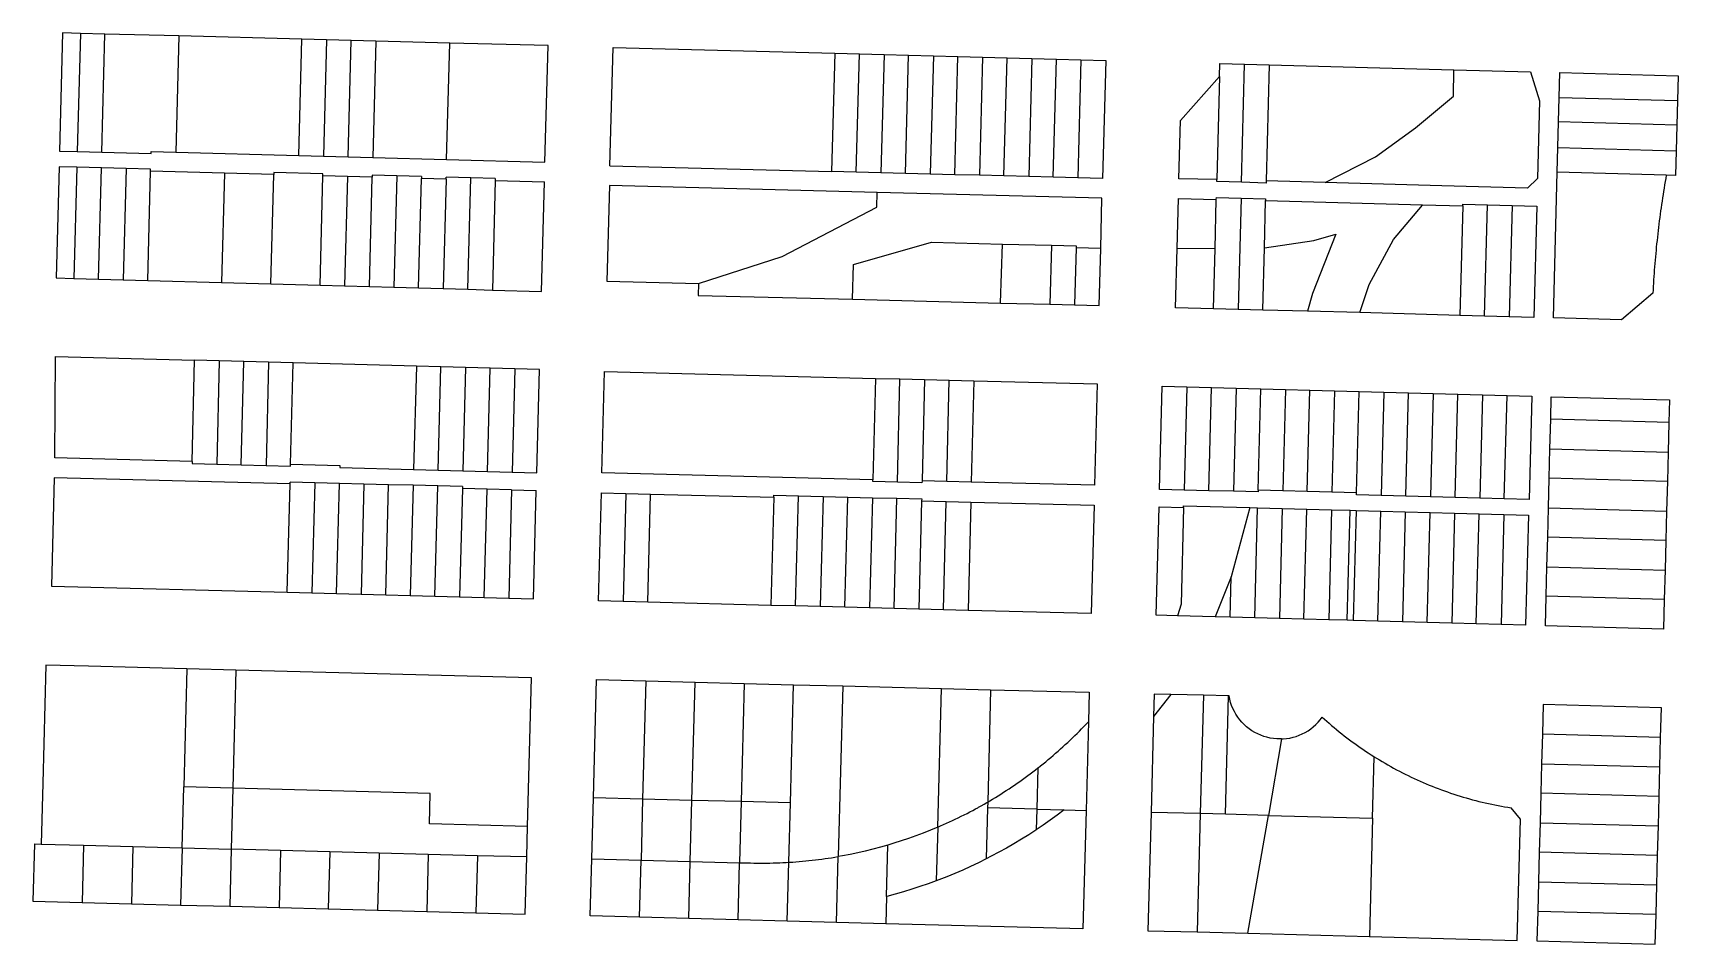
# Model space of a CAD drawing. Header units: inches. Extents: x 486468 to 494399, y 5455955 to 5460553.
# Drawn here: x 489413 to 489922, y 5457067 to 5457348 of the extents above; entities that cross this region are included whole.
import ezdxf

# ---------------------------------------------------------------- set-up
doc = ezdxf.new("R2010")
doc.units = ezdxf.units.IN
doc.header["$MEASUREMENT"] = 0
doc.layers.add('ParcelLines', color=10, linetype='Continuous')

msp = doc.modelspace()

# ---------------------------------------------------------------- linework, layer by layer
at = {"layer": 'ParcelLines', "color": 1}
for p, q in [((489422.368, 5457348.446), (489421.419, 5457311.896)), ((489427.868, 5457348.296), (489422.368, 5457348.446)), ((489427.868, 5457348.296), (489426.869, 5457311.756)), ((489435.468, 5457348.096), (489427.868, 5457348.296)), ((489434.519, 5457311.546), (489435.468, 5457348.096)), ((489458.318, 5457347.497), (489435.468, 5457348.096)), ((489458.318, 5457347.497), (489457.369, 5457311.555)), ((489496.368, 5457346.498), (489458.318, 5457347.497)), ((489495.418, 5457310.528), (489496.368, 5457346.498)), ((489503.968, 5457346.298), (489496.368, 5457346.498)), ((489511.618, 5457346.098), (489503.968, 5457346.298)), ((489519.218, 5457345.898), (489511.618, 5457346.098)), ((489519.218, 5457345.898), (489518.268, 5457309.928)), ((489542.068, 5457345.299), (489519.218, 5457345.898)), ((489541.068, 5457309.318), (489542.068, 5457345.299)), ((489572.518, 5457344.5), (489542.068, 5457345.299)), ((489571.518, 5457308.5), (489572.518, 5457344.5)), ((489591.618, 5457307.35), (489592.618, 5457343.95)), ((489592.618, 5457343.95), (489661.118, 5457342.152)), ((489661.118, 5457342.152), (489660.168, 5457305.571)), ((489661.118, 5457342.152), (489668.768, 5457341.953)), ((489667.768, 5457305.372), (489668.768, 5457341.953)), ((489668.768, 5457341.953), (489676.367, 5457341.753)), ((489676.367, 5457341.753), (489675.418, 5457305.183)), ((489676.367, 5457341.753), (489683.967, 5457341.553)), ((489683.018, 5457304.983), (489683.967, 5457341.553)), ((489683.967, 5457341.553), (489691.617, 5457341.353)), ((489691.617, 5457341.353), (489699.217, 5457341.153)), ((489699.217, 5457341.153), (489706.817, 5457340.954)), ((489706.817, 5457340.954), (489714.417, 5457340.754)), ((489713.467, 5457304.204), (489714.417, 5457340.754)), ((489714.417, 5457340.754), (489722.067, 5457340.554)), ((489722.067, 5457340.554), (489721.117, 5457304.004)), ((489722.067, 5457340.554), (489729.668, 5457340.354)), ((489728.717, 5457303.804), (489729.668, 5457340.354)), ((489729.668, 5457340.354), (489737.268, 5457340.154)), ((489737.268, 5457340.154), (489736.317, 5457303.604)), ((489737.268, 5457340.154), (489744.918, 5457339.954)), ((489744.918, 5457339.954), (489743.917, 5457303.404)), ((489768.017, 5457321.305), (489780.117, 5457335.005)), ((489780.117, 5457335.005), (489779.317, 5457303.055)), ((489787.867, 5457338.795), (489795.467, 5457338.586)), ((489795.467, 5457338.586), (489852.617, 5457337.007)), ((489852.417, 5457328.857), (489852.617, 5457337.007)), ((489852.617, 5457337.007), (489876.267, 5457336.357)), ((489876.267, 5457336.357), (489879.067, 5457327.457)), ((489885.167, 5457328.507), (489885.367, 5457336.158)), ((489885.367, 5457336.158), (489921.917, 5457335.158)), ((489921.917, 5457335.158), (489921.717, 5457327.508)), ((489840.667, 5457319.106), (489852.417, 5457328.857)), ((489879.067, 5457327.457), (489878.417, 5457303.407)), ((489884.967, 5457320.907), (489885.167, 5457328.507)), ((489885.167, 5457328.507), (489921.717, 5457327.508)), ((489921.717, 5457327.508), (489921.517, 5457319.908)), ((489767.567, 5457303.355), (489768.017, 5457321.305)), ((489828.367, 5457310.106), (489840.667, 5457319.106)), ((489884.757, 5457312.957), (489884.967, 5457320.907)), ((489921.517, 5457319.908), (489884.967, 5457320.907)), ((489921.517, 5457319.908), (489921.317, 5457312.008)), ((489421.419, 5457311.896), (489426.869, 5457311.756)), ((489426.869, 5457311.756), (489434.519, 5457311.546)), ((489434.519, 5457311.546), (489449.741, 5457311.146)), ((489449.741, 5457311.146), (489449.757, 5457311.755)), ((489449.757, 5457311.755), (489457.369, 5457311.555)), ((489457.369, 5457311.555), (489495.418, 5457310.528)), ((489495.418, 5457310.528), (489503.018, 5457310.328)), ((489503.018, 5457310.328), (489510.618, 5457310.128)), ((489510.618, 5457310.128), (489518.268, 5457309.928)), ((489518.268, 5457309.928), (489541.068, 5457309.318)), ((489541.068, 5457309.318), (489571.518, 5457308.5)), ((489812.817, 5457302.156), (489828.367, 5457310.106)), ((489884.557, 5457305.357), (489884.757, 5457312.957)), ((489921.317, 5457312.008), (489921.117, 5457304.358)), ((489421.269, 5457307.046), (489420.369, 5457272.646)), ((489426.769, 5457306.896), (489421.269, 5457307.046)), ((489426.769, 5457306.896), (489425.819, 5457272.496)), ((489434.369, 5457306.696), (489426.769, 5457306.896)), ((489441.969, 5457306.496), (489434.369, 5457306.696)), ((489441.969, 5457306.496), (489441.069, 5457272.076)), ((489448.669, 5457271.867), (489449.569, 5457305.668)), ((489472.419, 5457305.056), (489449.569, 5457305.668)), ((489487.668, 5457304.648), (489472.419, 5457305.056)), ((489486.769, 5457270.807), (489487.668, 5457304.648)), ((489487.685, 5457305.257), (489487.668, 5457304.648)), ((489502.884, 5457304.85), (489487.685, 5457305.257)), ((489501.969, 5457270.387), (489502.868, 5457304.241)), ((489502.868, 5457304.241), (489502.884, 5457304.85)), ((489510.468, 5457304.038), (489502.868, 5457304.241)), ((489518.118, 5457303.833), (489510.468, 5457304.038)), ((489518.134, 5457304.447), (489518.118, 5457303.833)), ((489525.718, 5457304.238), (489518.134, 5457304.447)), ((489533.318, 5457304.038), (489525.718, 5457304.238)), ((489533.318, 5457304.038), (489533.302, 5457303.42)), ((489540.952, 5457303.216), (489540.968, 5457303.828)), ((489548.568, 5457303.619), (489540.968, 5457303.828)), ((489591.618, 5457307.35), (489660.168, 5457305.571)), ((489667.768, 5457305.372), (489660.168, 5457305.571)), ((489675.418, 5457305.183), (489667.768, 5457305.372)), ((489683.018, 5457304.983), (489675.418, 5457305.183)), ((489690.618, 5457304.793), (489683.018, 5457304.983)), ((489698.268, 5457304.593), (489690.618, 5457304.793)), ((489705.868, 5457304.393), (489698.268, 5457304.593)), ((489713.467, 5457304.204), (489705.868, 5457304.393)), ((489721.117, 5457304.004), (489713.467, 5457304.204)), ((489728.717, 5457303.804), (489721.117, 5457304.004)), ((489736.317, 5457303.604), (489728.717, 5457303.804)), ((489883.366, 5457260.306), (489884.557, 5457305.357)), ((489921.117, 5457304.358), (489918.267, 5457304.458)), ((489532.419, 5457269.549), (489533.302, 5457303.42)), ((489540.952, 5457303.216), (489533.302, 5457303.42)), ((489556.164, 5457303.409), (489548.568, 5457303.619)), ((489556.149, 5457302.815), (489555.269, 5457268.919)), ((489556.164, 5457303.409), (489556.149, 5457302.815)), ((489556.149, 5457302.815), (489571.399, 5457302.407)), ((489570.469, 5457268.499), (489571.399, 5457302.407)), ((489591.468, 5457301.25), (489590.668, 5457271.649)), ((489674.218, 5457299.102), (489591.468, 5457301.25)), ((489674.118, 5457294.552), (489674.218, 5457299.102)), ((489743.767, 5457297.304), (489674.218, 5457299.102)), ((489743.917, 5457303.404), (489736.317, 5457303.604)), ((489779.317, 5457303.055), (489767.567, 5457303.355)), ((489794.517, 5457302.005), (489786.917, 5457302.225)), ((489794.517, 5457302.655), (489794.517, 5457302.005)), ((489812.817, 5457302.156), (489794.517, 5457302.655)), ((489848.834, 5457301.176), (489812.817, 5457302.156)), ((489875.317, 5457300.457), (489848.834, 5457301.176)), ((489878.417, 5457303.407), (489875.317, 5457300.457)), ((489644.868, 5457279.301), (489674.118, 5457294.552)), ((489743.367, 5457281.804), (489743.767, 5457297.304)), ((489767.007, 5457281.804), (489767.417, 5457297.255)), ((489767.417, 5457297.255), (489779.117, 5457296.955)), ((489778.727, 5457281.605), (489779.117, 5457296.955)), ((489786.767, 5457297.355), (489794.367, 5457297.155)), ((489793.977, 5457281.955), (489794.367, 5457296.555)), ((489794.367, 5457297.155), (489794.367, 5457296.555)), ((489794.367, 5457296.555), (489842.867, 5457295.246)), ((489842.867, 5457295.246), (489855.317, 5457294.906)), ((489855.317, 5457294.906), (489854.416, 5457261.076)), ((489862.066, 5457260.866), (489862.967, 5457295.286)), ((489862.967, 5457295.286), (489870.567, 5457295.077)), ((489666.968, 5457276.802), (489691.018, 5457283.703)), ((489691.018, 5457283.703), (489712.967, 5457283.143)), ((489816.067, 5457286.155), (489808.867, 5457267.855)), ((489809.267, 5457284.255), (489816.067, 5457286.155)), ((489826.367, 5457270.605), (489833.917, 5457284.506)), ((489619.018, 5457270.901), (489644.868, 5457279.301)), ((489712.967, 5457283.143), (489728.167, 5457282.754)), ((489728.167, 5457282.754), (489735.767, 5457282.554)), ((489735.767, 5457282.554), (489735.757, 5457281.954)), ((489420.369, 5457272.646), (489425.819, 5457272.496)), ((489425.819, 5457272.496), (489433.469, 5457272.286)), ((489433.469, 5457272.286), (489441.069, 5457272.076)), ((489441.069, 5457272.076), (489448.669, 5457271.867)), ((489448.669, 5457271.867), (489471.519, 5457271.227)), ((489471.519, 5457271.227), (489486.769, 5457270.807)), ((489486.769, 5457270.807), (489501.969, 5457270.387)), ((489501.969, 5457270.387), (489509.569, 5457270.178)), ((489509.569, 5457270.178), (489517.219, 5457269.968)), ((489517.219, 5457269.968), (489524.819, 5457269.758)), ((489524.819, 5457269.758), (489532.419, 5457269.549)), ((489532.419, 5457269.549), (489540.019, 5457269.339)), ((489540.019, 5457269.339), (489547.669, 5457269.129)), ((489547.669, 5457269.129), (489555.269, 5457268.919)), ((489555.269, 5457268.919), (489570.469, 5457268.499)), ((489590.668, 5457271.649), (489619.018, 5457270.901)), ((489619.018, 5457270.901), (489618.918, 5457267.251)), ((489823.467, 5457261.915), (489826.367, 5457270.605)), ((489618.918, 5457267.251), (489666.668, 5457266.042)), ((489666.668, 5457266.042), (489712.367, 5457264.883)), ((489712.367, 5457264.883), (489727.667, 5457264.494)), ((489727.667, 5457264.494), (489735.317, 5457264.294)), ((489785.867, 5457262.925), (489778.267, 5457263.135)), ((489914.116, 5457267.957), (489904.466, 5457259.707)), ((489793.467, 5457262.725), (489785.867, 5457262.925)), ((489807.367, 5457262.345), (489793.467, 5457262.725)), ((489823.467, 5457261.915), (489807.367, 5457262.345)), ((489854.416, 5457261.076), (489823.467, 5457261.915)), ((489862.066, 5457260.866), (489854.416, 5457261.076)), ((489869.666, 5457260.666), (489862.066, 5457260.866)), ((489904.466, 5457259.707), (489883.366, 5457260.306)), ((489419.934, 5457216.965), (489420.149, 5457248.372)), ((489420.149, 5457248.372), (489463.197, 5457247.204)), ((489462.442, 5457215.825), (489463.197, 5457247.204)), ((489470.816, 5457246.998), (489463.197, 5457247.204)), ((489470.816, 5457246.998), (489470.022, 5457215.012)), ((489478.434, 5457246.791), (489470.816, 5457246.998)), ((489477.622, 5457214.808), (489478.434, 5457246.791)), ((489486.052, 5457246.584), (489478.434, 5457246.791)), ((489486.052, 5457246.584), (489485.272, 5457214.603)), ((489493.67, 5457246.377), (489486.052, 5457246.584)), ((489492.85, 5457215.009), (489493.67, 5457246.377)), ((489531.746, 5457245.344), (489493.67, 5457246.377)), ((489531.746, 5457245.344), (489530.908, 5457213.379)), ((489539.361, 5457245.138), (489531.746, 5457245.344)), ((489538.523, 5457213.174), (489539.361, 5457245.138)), ((489546.976, 5457244.931), (489539.361, 5457245.138)), ((489546.976, 5457244.931), (489546.173, 5457212.969)), ((489554.591, 5457244.725), (489546.976, 5457244.931)), ((489553.752, 5457212.766), (489554.591, 5457244.725)), ((489562.206, 5457244.518), (489554.591, 5457244.725)), ((489562.206, 5457244.518), (489561.367, 5457212.562)), ((489569.821, 5457244.311), (489562.206, 5457244.518)), ((489568.981, 5457212.357), (489569.821, 5457244.311)), ((489589.097, 5457212.353), (489589.889, 5457243.707)), ((489589.889, 5457243.707), (489673.686, 5457241.594)), ((489673.686, 5457241.594), (489672.893, 5457210.255)), ((489673.686, 5457241.594), (489681.305, 5457241.401)), ((489680.493, 5457209.455), (489681.305, 5457241.401)), ((489681.305, 5457241.401), (489688.924, 5457241.209)), ((489688.924, 5457241.209), (489688.125, 5457209.874)), ((489688.924, 5457241.209), (489696.542, 5457241.017)), ((489695.741, 5457209.683), (489696.542, 5457241.017)), ((489696.542, 5457241.017), (489704.161, 5457240.825)), ((489704.161, 5457240.825), (489703.357, 5457209.492)), ((489704.161, 5457240.825), (489742.255, 5457239.864)), ((489742.255, 5457239.864), (489741.444, 5457208.539)), ((489770.017, 5457238.994), (489769.168, 5457207.053)), ((489770.017, 5457238.994), (489777.617, 5457238.794)), ((489776.768, 5457206.853), (489777.617, 5457238.794)), ((489777.617, 5457238.794), (489785.217, 5457238.584)), ((489785.217, 5457238.584), (489784.417, 5457206.653)), ((489785.217, 5457238.584), (489792.867, 5457238.375)), ((489792.867, 5457238.375), (489800.467, 5457238.165)), ((489800.467, 5457238.165), (489808.067, 5457237.965)), ((489808.067, 5457237.965), (489815.716, 5457237.755)), ((489815.716, 5457237.755), (489814.867, 5457206.414)), ((489815.716, 5457237.755), (489823.316, 5457237.555)), ((489822.517, 5457206.205), (489823.316, 5457237.555)), ((489823.316, 5457237.555), (489830.916, 5457237.345)), ((489830.916, 5457237.345), (489838.566, 5457237.135)), ((489838.566, 5457237.135), (489846.166, 5457236.925)), ((489846.166, 5457236.925), (489853.816, 5457236.716)), ((489853.816, 5457236.716), (489861.416, 5457236.516)), ((489861.416, 5457236.516), (489869.016, 5457236.316)), ((489882.536, 5457228.956), (489882.716, 5457235.906)), ((489882.716, 5457235.906), (489919.266, 5457234.907)), ((489919.266, 5457234.907), (489919.086, 5457227.956)), ((489882.296, 5457219.806), (489882.536, 5457228.956)), ((489919.086, 5457227.956), (489918.846, 5457218.806)), ((489882.057, 5457210.706), (489882.296, 5457219.806)), ((489918.846, 5457218.806), (489918.606, 5457209.706)), ((489462.442, 5457215.825), (489419.934, 5457216.965)), ((489462.442, 5457215.825), (489462.426, 5457215.216)), ((489462.426, 5457215.216), (489470.022, 5457215.012)), ((489470.022, 5457215.012), (489477.622, 5457214.808)), ((489477.622, 5457214.808), (489485.272, 5457214.603)), ((489485.272, 5457214.603), (489492.834, 5457214.4)), ((489492.834, 5457214.4), (489492.85, 5457215.009)), ((489492.85, 5457215.009), (489508.08, 5457214.601)), ((489508.08, 5457214.601), (489508.064, 5457213.991)), ((489508.064, 5457213.991), (489530.908, 5457213.379)), ((489530.908, 5457213.379), (489538.523, 5457213.174)), ((489538.523, 5457213.174), (489546.173, 5457212.969)), ((489546.173, 5457212.969), (489553.752, 5457212.766)), ((489553.752, 5457212.766), (489561.367, 5457212.562)), ((489561.367, 5457212.562), (489568.981, 5457212.357)), ((489672.893, 5457210.255), (489589.097, 5457212.353)), ((489419.776, 5457210.873), (489418.905, 5457177.351)), ((489492.691, 5457208.917), (489419.776, 5457210.873)), ((489491.816, 5457175.417), (489492.691, 5457208.917)), ((489492.691, 5457208.917), (489492.707, 5457209.526)), ((489500.322, 5457209.322), (489492.707, 5457209.526)), ((489500.322, 5457209.322), (489499.43, 5457175.216)), ((489507.936, 5457209.118), (489500.322, 5457209.322)), ((489507.044, 5457175.014), (489507.936, 5457209.118)), ((489515.551, 5457208.914), (489507.936, 5457209.118)), ((489515.551, 5457208.914), (489514.658, 5457174.812)), ((489523.166, 5457208.71), (489515.551, 5457208.914)), ((489522.272, 5457174.61), (489523.166, 5457208.71)), ((489530.78, 5457208.505), (489523.166, 5457208.71)), ((489530.78, 5457208.505), (489529.886, 5457174.408)), ((489538.395, 5457208.301), (489530.78, 5457208.505)), ((489537.501, 5457174.206), (489538.395, 5457208.301)), ((489546.009, 5457208.097), (489538.395, 5457208.301)), ((489545.993, 5457207.488), (489545.115, 5457174.004)), ((489546.009, 5457208.097), (489545.993, 5457207.488)), ((489553.608, 5457207.284), (489545.993, 5457207.488)), ((489552.729, 5457173.802), (489553.608, 5457207.284)), ((489561.223, 5457207.079), (489553.608, 5457207.284)), ((489672.877, 5457209.645), (489672.893, 5457210.255)), ((489680.493, 5457209.455), (489672.877, 5457209.645)), ((489688.109, 5457209.264), (489680.493, 5457209.455)), ((489688.125, 5457209.874), (489688.109, 5457209.264)), ((489695.741, 5457209.683), (489688.125, 5457209.874)), ((489703.357, 5457209.492), (489695.741, 5457209.683)), ((489741.444, 5457208.539), (489703.357, 5457209.492)), ((489881.817, 5457201.555), (489882.057, 5457210.706)), ((489918.606, 5457209.706), (489918.366, 5457200.556)), ((489561.223, 5457207.079), (489560.343, 5457173.6)), ((489561.223, 5457207.079), (489568.837, 5457206.875)), ((489567.957, 5457173.398), (489568.837, 5457206.875)), ((489588.07, 5457172.749), (489588.969, 5457206.199)), ((489588.969, 5457206.199), (489596.569, 5457206.009)), ((489596.569, 5457206.009), (489604.169, 5457205.82)), ((489604.169, 5457205.82), (489642.269, 5457204.85)), ((489649.918, 5457205.261), (489657.518, 5457205.071)), ((489657.518, 5457205.071), (489665.168, 5457204.881)), ((489664.268, 5457170.8), (489665.168, 5457204.881)), ((489665.168, 5457204.881), (489672.768, 5457204.682)), ((489672.768, 5457204.682), (489671.868, 5457170.601)), ((489672.768, 5457204.682), (489680.368, 5457204.492)), ((489680.368, 5457204.492), (489688.018, 5457204.302)), ((489688.018, 5457204.302), (489687.968, 5457203.702)), ((489687.968, 5457203.702), (489695.618, 5457203.502)), ((489695.618, 5457203.502), (489703.218, 5457203.312)), ((489703.218, 5457203.312), (489741.318, 5457202.352)), ((489741.318, 5457202.352), (489740.418, 5457168.852)), ((489776.768, 5457206.853), (489769.168, 5457207.053)), ((489784.417, 5457206.653), (489776.768, 5457206.853)), ((489799.667, 5457206.843), (489792.017, 5457207.053)), ((489807.267, 5457206.633), (489799.667, 5457206.843)), ((489814.867, 5457206.414), (489807.267, 5457206.633)), ((489822.517, 5457206.205), (489814.867, 5457206.414)), ((489837.717, 5457205.185), (489830.117, 5457205.395)), ((489845.317, 5457204.975), (489837.717, 5457205.185)), ((489852.967, 5457204.765), (489845.317, 5457204.975)), ((489860.567, 5457204.565), (489852.967, 5457204.765)), ((489868.167, 5457204.365), (489860.567, 5457204.565)), ((489760.567, 5457168.352), (489761.418, 5457201.803)), ((489761.418, 5457201.803), (489769.018, 5457201.603)), ((489789.467, 5457201.643), (489783.717, 5457180.153)), ((489789.467, 5457201.643), (489791.867, 5457201.583)), ((489791.867, 5457201.583), (489799.517, 5457201.373)), ((489799.517, 5457201.373), (489807.117, 5457201.163)), ((489807.117, 5457201.163), (489814.717, 5457200.963)), ((489814.717, 5457200.963), (489820.517, 5457200.804)), ((489819.617, 5457166.753), (489820.517, 5457200.804)), ((489820.517, 5457200.804), (489822.367, 5457200.754)), ((489822.367, 5457200.754), (489821.467, 5457166.703)), ((489822.367, 5457200.754), (489829.967, 5457200.545)), ((489829.067, 5457166.493), (489829.967, 5457200.545)), ((489829.967, 5457200.545), (489837.567, 5457200.335)), ((489837.567, 5457200.335), (489845.217, 5457200.125)), ((489845.217, 5457200.125), (489852.817, 5457199.925)), ((489852.817, 5457199.925), (489860.417, 5457199.725)), ((489860.417, 5457199.725), (489868.067, 5457199.515)), ((489881.587, 5457192.455), (489881.817, 5457201.555)), ((489881.817, 5457201.555), (489918.366, 5457200.556)), ((489918.366, 5457200.556), (489918.136, 5457191.456)), ((489881.346, 5457183.305), (489881.587, 5457192.455)), ((489918.136, 5457191.456), (489917.896, 5457182.306)), ((489881.106, 5457174.205), (489881.346, 5457183.305)), ((489917.896, 5457182.306), (489917.656, 5457173.205)), ((489418.905, 5457177.351), (489491.816, 5457175.417)), ((489783.717, 5457180.153), (489778.817, 5457167.853)), ((489783.367, 5457167.733), (489783.717, 5457180.153)), ((489491.816, 5457175.417), (489499.43, 5457175.216)), ((489499.43, 5457175.216), (489507.044, 5457175.014)), ((489507.044, 5457175.014), (489514.658, 5457174.812)), ((489514.658, 5457174.812), (489522.272, 5457174.61)), ((489522.272, 5457174.61), (489529.886, 5457174.408)), ((489529.886, 5457174.408), (489537.501, 5457174.206)), ((489537.501, 5457174.206), (489545.115, 5457174.004)), ((489545.115, 5457174.004), (489552.729, 5457173.802)), ((489552.729, 5457173.802), (489560.343, 5457173.6)), ((489560.343, 5457173.6), (489567.957, 5457173.398)), ((489595.67, 5457172.56), (489588.07, 5457172.749)), ((489603.32, 5457172.36), (489595.67, 5457172.56)), ((489641.418, 5457171.38), (489603.32, 5457172.36)), ((489880.866, 5457165.055), (489881.106, 5457174.205)), ((489917.656, 5457173.205), (489917.416, 5457164.055)), ((489649.018, 5457171.19), (489641.418, 5457171.38)), ((489656.618, 5457171), (489649.018, 5457171.19)), ((489664.268, 5457170.8), (489656.618, 5457171)), ((489671.868, 5457170.601), (489664.268, 5457170.8)), ((489679.518, 5457170.402), (489671.868, 5457170.601)), ((489687.118, 5457170.212), (489679.518, 5457170.402)), ((489694.718, 5457170.012), (489687.118, 5457170.212)), ((489702.368, 5457169.822), (489694.718, 5457170.012)), ((489740.418, 5457168.852), (489702.368, 5457169.822)), ((489767.127, 5457168.173), (489760.567, 5457168.352)), ((489778.817, 5457167.853), (489767.127, 5457168.173)), ((489783.367, 5457167.733), (489778.817, 5457167.853)), ((489791.017, 5457167.523), (489783.367, 5457167.733)), ((489798.617, 5457167.323), (489791.017, 5457167.523)), ((489806.217, 5457167.113), (489798.617, 5457167.323)), ((489813.867, 5457166.903), (489806.217, 5457167.113)), ((489819.617, 5457166.753), (489813.867, 5457166.903)), ((489821.467, 5457166.703), (489819.617, 5457166.753)), ((489829.067, 5457166.493), (489821.467, 5457166.703)), ((489836.717, 5457166.283), (489829.067, 5457166.493)), ((489844.317, 5457166.083), (489836.717, 5457166.283)), ((489851.917, 5457165.874), (489844.317, 5457166.083)), ((489859.516, 5457165.664), (489851.917, 5457165.874)), ((489867.166, 5457165.464), (489859.516, 5457165.664)), ((489917.416, 5457164.055), (489880.866, 5457165.055)), ((489460.77, 5457151.746), (489459.821, 5457115.236)), ((489475.97, 5457151.346), (489460.77, 5457151.746)), ((489567.37, 5457148.948), (489475.97, 5457151.346)), ((489566.14, 5457102.948), (489567.37, 5457148.948)), ((489586.49, 5457111.849), (489587.47, 5457148.399)), ((489587.47, 5457148.399), (489602.67, 5457148.01)), ((489602.67, 5457148.01), (489617.92, 5457147.62)), ((489617.92, 5457147.62), (489633.169, 5457147.23)), ((489633.169, 5457147.23), (489648.419, 5457146.84)), ((489647.419, 5457110.3), (489648.419, 5457146.84)), ((489648.419, 5457146.84), (489663.619, 5457146.45)), ((489663.619, 5457146.45), (489662.219, 5457093.68)), ((489663.619, 5457146.45), (489694.118, 5457145.672)), ((489694.118, 5457145.672), (489709.318, 5457145.282)), ((489709.318, 5457145.282), (489708.419, 5457110.551)), ((489709.318, 5457145.282), (489739.817, 5457144.502)), ((489739.817, 5457144.502), (489739.577, 5457135.402)), ((489775.117, 5457143.562), (489765.067, 5457143.822)), ((489782.917, 5457143.353), (489775.117, 5457143.562)), ((489781.917, 5457106.752), (489782.917, 5457143.353)), ((489759.727, 5457136.972), (489758.938, 5457107.352)), ((489811.867, 5457136.803), (489813.997, 5457134.913)), ((489880.216, 5457140.704), (489879.976, 5457131.553)), ((489916.766, 5457139.705), (489880.216, 5457140.704)), ((489916.526, 5457130.554), (489916.766, 5457139.705)), ((489739.577, 5457135.402), (489738.838, 5457107.902)), ((489879.976, 5457131.553), (489879.726, 5457122.403)), ((489916.295, 5457121.454), (489916.526, 5457130.554)), ((489723.93, 5457121.083), (489723.599, 5457108.322)), ((489827.466, 5457105.553), (489827.966, 5457124.543)), ((489879.726, 5457122.403), (489879.486, 5457113.303)), ((489879.726, 5457122.403), (489916.295, 5457121.454)), ((489916.055, 5457112.303), (489916.295, 5457121.454)), ((489459.321, 5457096.387), (489459.821, 5457115.236)), ((489475.021, 5457114.827), (489459.821, 5457115.236)), ((489475.021, 5457114.827), (489474.521, 5457095.977)), ((489536.02, 5457113.197), (489475.021, 5457114.847)), ((489535.771, 5457103.797), (489536.02, 5457113.197)), ((489585.99, 5457092.999), (489586.49, 5457111.849)), ((489601.72, 5457111.459), (489586.49, 5457111.849)), ((489601.72, 5457111.459), (489601.22, 5457092.599)), ((489616.97, 5457111.069), (489601.72, 5457111.459)), ((489632.169, 5457110.69), (489616.97, 5457111.069)), ((489647.419, 5457110.3), (489632.169, 5457110.69)), ((489708.419, 5457110.551), (489708.37, 5457108.717)), ((489879.486, 5457113.303), (489879.246, 5457104.153)), ((489916.055, 5457112.303), (489879.486, 5457113.303)), ((489915.815, 5457103.153), (489916.055, 5457112.303)), ((489646.919, 5457091.91), (489647.419, 5457110.3)), ((489708.37, 5457108.717), (489707.949, 5457092.961)), ((489723.599, 5457108.322), (489708.37, 5457108.717)), ((489723.599, 5457108.322), (489723.434, 5457101.952)), ((489723.599, 5457108.322), (489732.068, 5457108.102)), ((489732.068, 5457108.102), (489738.838, 5457107.902)), ((489738.838, 5457107.902), (489737.868, 5457071.301)), ((489774.167, 5457106.952), (489758.938, 5457107.352)), ((489774.167, 5457106.952), (489773.168, 5457070.352)), ((489781.917, 5457106.752), (489774.167, 5457106.952)), ((489795.217, 5457106.402), (489781.917, 5457106.752)), ((489795.217, 5457106.402), (489827.466, 5457105.553)), ((489827.466, 5457105.553), (489826.487, 5457068.952)), ((489873.166, 5457105.253), (489870.266, 5457108.753)), ((489565.89, 5457093.549), (489566.14, 5457102.948)), ((489692.969, 5457102.77), (489692.523, 5457086.179)), ((489872.166, 5457067.753), (489873.166, 5457105.253)), ((489879.246, 5457104.153), (489878.996, 5457095.003)), ((489915.575, 5457094.003), (489915.815, 5457103.153)), ((489413.639, 5457097.602), (489413.179, 5457079.895)), ((489413.639, 5457097.602), (489415.771, 5457097.545)), ((489415.771, 5457097.545), (489428.854, 5457097.196)), ((489428.854, 5457097.196), (489428.396, 5457079.495)), ((489444.089, 5457096.796), (489443.621, 5457079.096)), ((489444.089, 5457096.796), (489459.321, 5457096.387)), ((489459.321, 5457096.387), (489458.846, 5457078.697)), ((489459.321, 5457096.387), (489474.521, 5457095.977)), ((489474.521, 5457095.977), (489474.071, 5457078.297)), ((489489.749, 5457095.572), (489474.521, 5457095.977)), ((489489.749, 5457095.572), (489489.296, 5457077.897)), ((489504.978, 5457095.167), (489489.749, 5457095.572)), ((489504.978, 5457095.167), (489504.521, 5457077.497)), ((489520.206, 5457094.762), (489504.978, 5457095.167)), ((489677.119, 5457081.3), (489677.568, 5457097.246)), ((489520.206, 5457094.762), (489519.746, 5457077.097)), ((489535.434, 5457094.357), (489520.206, 5457094.762)), ((489535.434, 5457094.357), (489534.971, 5457076.697)), ((489550.663, 5457093.953), (489535.434, 5457094.357)), ((489550.663, 5457093.953), (489550.196, 5457076.298)), ((489565.89, 5457093.549), (489550.663, 5457093.953)), ((489565.421, 5457075.899), (489565.89, 5457093.549)), ((489585.52, 5457075.349), (489585.99, 5457092.999)), ((489585.99, 5457092.999), (489601.22, 5457092.599)), ((489600.753, 5457074.944), (489601.22, 5457092.599)), ((489601.22, 5457092.599), (489616.47, 5457092.189)), ((489615.987, 5457074.539), (489616.47, 5457092.189)), ((489616.47, 5457092.189), (489631.669, 5457091.79)), ((489631.219, 5457074.135), (489631.669, 5457091.79)), ((489646.452, 5457073.73), (489646.919, 5457091.91)), ((489661.686, 5457073.325), (489662.219, 5457093.68)), ((489878.996, 5457095.003), (489878.756, 5457085.853)), ((489915.345, 5457084.903), (489915.575, 5457094.003)), ((489878.756, 5457085.853), (489878.506, 5457076.703)), ((489677.119, 5457081.3), (489676.919, 5457072.92)), ((489915.105, 5457075.753), (489915.345, 5457084.903)), ((489413.179, 5457079.895), (489428.396, 5457079.495)), ((489428.396, 5457079.495), (489443.621, 5457079.096)), ((489443.621, 5457079.096), (489458.846, 5457078.697)), ((489458.846, 5457078.697), (489474.071, 5457078.297)), ((489474.071, 5457078.297), (489489.296, 5457077.897)), ((489489.296, 5457077.897), (489504.521, 5457077.497)), ((489504.521, 5457077.497), (489519.746, 5457077.097)), ((489519.746, 5457077.097), (489534.971, 5457076.697)), ((489534.971, 5457076.697), (489550.196, 5457076.298)), ((489550.196, 5457076.298), (489565.421, 5457075.899)), ((489600.753, 5457074.944), (489585.52, 5457075.349)), ((489615.987, 5457074.539), (489600.753, 5457074.944)), ((489878.506, 5457076.703), (489878.266, 5457067.603)), ((489914.865, 5457066.603), (489915.105, 5457075.753)), ((489631.219, 5457074.135), (489615.987, 5457074.539)), ((489646.452, 5457073.73), (489631.219, 5457074.135)), ((489661.686, 5457073.325), (489646.452, 5457073.73)), ((489676.919, 5457072.92), (489661.686, 5457073.325)), ((489737.868, 5457071.301), (489676.919, 5457072.92)), ((489773.168, 5457070.352), (489788.918, 5457069.942)), ((489788.918, 5457069.942), (489826.487, 5457068.952)), ((489878.266, 5457067.603), (489914.865, 5457066.603))]:
    msp.add_line(p, q, dxfattribs=at)
for points in [[(489503.968, 5457346.298), (489503.018, 5457310.348), (489503.018, 5457310.328)], [(489510.618, 5457310.128), (489510.618, 5457310.148), (489511.618, 5457346.098)], [(489691.617, 5457341.353), (489690.618, 5457304.803), (489690.618, 5457304.793)], [(489698.268, 5457304.593), (489698.268, 5457304.603), (489699.217, 5457341.153)], [(489706.817, 5457340.954), (489705.868, 5457304.403), (489705.868, 5457304.393)], [(489780.117, 5457335.005), (489780.217, 5457339.005), (489787.867, 5457338.795)], [(489786.917, 5457302.225), (489786.917, 5457302.255), (489787.867, 5457338.755), (489787.867, 5457338.795)], [(489795.467, 5457338.586), (489795.467, 5457338.556), (489794.517, 5457302.655)], [(489884.757, 5457312.957), (489884.767, 5457312.957), (489921.317, 5457312.008)], [(489433.469, 5457272.286), (489433.469, 5457272.296), (489434.369, 5457306.696)], [(489449.569, 5457305.646), (489449.586, 5457306.297), (489441.969, 5457306.496)], [(489472.419, 5457305.056), (489471.519, 5457271.247), (489471.519, 5457271.227)], [(489510.468, 5457304.038), (489509.569, 5457270.198), (489509.569, 5457270.178)], [(489517.219, 5457269.968), (489517.219, 5457269.998), (489518.118, 5457303.833)], [(489525.718, 5457304.238), (489524.819, 5457269.798), (489524.819, 5457269.758)], [(489918.267, 5457304.458), (489884.567, 5457305.357), (489884.557, 5457305.357)], [(489918.267, 5457304.458), (489918.087, 5457303.448), (489917.917, 5457302.448), (489917.747, 5457301.438), (489917.577, 5457300.428), (489917.417, 5457299.428), (489917.257, 5457298.418), (489917.097, 5457297.408), (489916.946, 5457296.398), (489916.796, 5457295.388), (489916.656, 5457294.378), (489916.516, 5457293.367), (489916.376, 5457292.347), (489916.236, 5457291.337), (489916.106, 5457290.327), (489915.976, 5457289.317), (489915.856, 5457288.297), (489915.736, 5457287.287), (489915.616, 5457286.277), (489915.506, 5457285.257), (489915.396, 5457284.247), (489915.286, 5457283.227), (489915.186, 5457282.207), (489915.086, 5457281.197), (489914.986, 5457280.177), (489914.896, 5457279.157), (489914.806, 5457278.147), (489914.726, 5457277.127), (489914.646, 5457276.107), (489914.566, 5457275.087), (489914.486, 5457274.077), (489914.416, 5457273.057), (489914.346, 5457272.037), (489914.286, 5457271.017), (489914.226, 5457269.997), (489914.166, 5457268.977), (489914.116, 5457267.957)], [(489540.952, 5457303.216), (489540.019, 5457269.349), (489540.019, 5457269.339)], [(489547.669, 5457269.129), (489547.669, 5457269.149), (489548.568, 5457303.599), (489548.568, 5457303.619)], [(489786.917, 5457302.225), (489779.267, 5457302.455), (489779.317, 5457303.055)], [(489779.117, 5457296.955), (489779.167, 5457297.555), (489786.767, 5457297.355)], [(489786.767, 5457297.355), (489785.867, 5457262.955), (489785.867, 5457262.925)], [(489833.917, 5457284.506), (489842.867, 5457295.206), (489842.867, 5457295.246)], [(489855.317, 5457294.906), (489855.367, 5457295.506), (489862.967, 5457295.286)], [(489870.567, 5457295.077), (489870.567, 5457295.057), (489869.666, 5457260.666)], [(489870.567, 5457295.077), (489878.217, 5457294.857), (489877.316, 5457260.456), (489869.666, 5457260.666)], [(489793.977, 5457281.955), (489794.017, 5457281.955), (489809.267, 5457284.255)], [(489712.367, 5457264.883), (489712.367, 5457264.903), (489712.967, 5457283.103), (489712.967, 5457283.143)], [(489728.167, 5457282.754), (489728.167, 5457282.704), (489727.667, 5457264.504), (489727.667, 5457264.494)], [(489735.757, 5457281.954), (489735.317, 5457264.304), (489735.317, 5457264.294)], [(489735.317, 5457264.294), (489742.917, 5457264.104), (489743.367, 5457281.804)], [(489743.367, 5457281.804), (489735.767, 5457281.954), (489735.757, 5457281.954)], [(489778.267, 5457263.135), (489766.517, 5457263.454), (489767.007, 5457281.804)], [(489778.727, 5457281.605), (489778.717, 5457281.605), (489767.007, 5457281.804)], [(489778.267, 5457263.135), (489778.267, 5457263.155), (489778.727, 5457281.605)], [(489793.467, 5457262.725), (489793.467, 5457262.755), (489793.977, 5457281.955)], [(489666.668, 5457266.042), (489666.668, 5457266.052), (489666.968, 5457276.802)], [(489808.867, 5457267.855), (489807.367, 5457262.355), (489807.367, 5457262.345)], [(489769.168, 5457207.053), (489761.568, 5457207.253), (489762.367, 5457239.204), (489770.017, 5457238.994)], [(489792.017, 5457207.053), (489792.867, 5457238.355), (489792.867, 5457238.375)], [(489800.467, 5457238.165), (489800.467, 5457238.155), (489799.667, 5457206.853), (489799.667, 5457206.843)], [(489807.267, 5457206.633), (489807.267, 5457206.653), (489808.067, 5457237.955), (489808.067, 5457237.965)], [(489830.916, 5457237.345), (489830.117, 5457205.405), (489830.117, 5457205.395)], [(489837.717, 5457205.185), (489837.717, 5457205.205), (489838.566, 5457237.105), (489838.566, 5457237.135)], [(489846.166, 5457236.925), (489846.166, 5457236.905), (489845.317, 5457205.005), (489845.317, 5457204.975)], [(489852.967, 5457204.765), (489852.967, 5457204.805), (489853.816, 5457236.706), (489853.816, 5457236.716)], [(489861.416, 5457236.516), (489861.416, 5457236.506), (489860.567, 5457204.565)], [(489868.167, 5457204.365), (489869.016, 5457236.306), (489869.016, 5457236.316)], [(489869.016, 5457236.316), (489876.666, 5457236.106), (489875.817, 5457204.155), (489868.167, 5457204.365)], [(489919.086, 5457227.956), (489882.566, 5457228.956), (489882.536, 5457228.956)], [(489882.296, 5457219.806), (489882.316, 5457219.806), (489918.846, 5457218.806)], [(489918.606, 5457209.706), (489882.067, 5457210.706), (489882.057, 5457210.706)], [(489596.569, 5457206.009), (489596.569, 5457205.999), (489595.67, 5457172.56)], [(489603.32, 5457172.36), (489604.169, 5457205.8), (489604.169, 5457205.82)], [(489642.269, 5457204.85), (489641.418, 5457171.4), (489641.418, 5457171.38)], [(489642.269, 5457204.85), (489642.319, 5457205.45), (489649.918, 5457205.261)], [(489649.018, 5457171.19), (489649.018, 5457171.2), (489649.918, 5457205.251), (489649.918, 5457205.261)], [(489657.518, 5457205.071), (489657.518, 5457205.051), (489656.618, 5457171)], [(489679.518, 5457170.402), (489679.518, 5457170.452), (489680.368, 5457204.492)], [(489687.968, 5457203.702), (489687.118, 5457170.252), (489687.118, 5457170.212)], [(489694.718, 5457170.012), (489694.718, 5457170.052), (489695.618, 5457203.502)], [(489703.218, 5457203.312), (489703.218, 5457203.302), (489702.368, 5457169.852), (489702.368, 5457169.822)], [(489769.018, 5457201.603), (489769.018, 5457202.203), (489789.467, 5457201.643)], [(489792.017, 5457207.053), (489792.017, 5457206.453), (489784.417, 5457206.653)], [(489830.117, 5457205.395), (489822.467, 5457205.605), (489822.517, 5457206.205)], [(489769.018, 5457201.603), (489768.267, 5457171.753), (489767.127, 5457168.173)], [(489791.017, 5457167.523), (489791.867, 5457201.553), (489791.867, 5457201.583)], [(489799.517, 5457201.373), (489799.517, 5457201.353), (489798.617, 5457167.323)], [(489806.217, 5457167.113), (489807.117, 5457201.153), (489807.117, 5457201.163)], [(489814.717, 5457200.963), (489814.717, 5457200.953), (489813.867, 5457166.903)], [(489837.567, 5457200.335), (489837.567, 5457200.305), (489836.717, 5457166.283)], [(489844.317, 5457166.083), (489845.217, 5457200.105), (489845.217, 5457200.125)], [(489852.817, 5457199.925), (489852.817, 5457199.905), (489851.917, 5457165.874)], [(489859.516, 5457165.664), (489860.417, 5457199.705), (489860.417, 5457199.725)], [(489868.067, 5457199.515), (489868.067, 5457199.505), (489867.166, 5457165.464)], [(489868.067, 5457199.515), (489875.667, 5457199.305), (489874.766, 5457165.254), (489867.166, 5457165.464)], [(489918.136, 5457191.456), (489918.116, 5457191.456), (489881.587, 5457192.455)], [(489881.346, 5457183.305), (489881.366, 5457183.305), (489917.896, 5457182.306)], [(489917.656, 5457173.205), (489881.116, 5457174.205), (489881.106, 5457174.205)], [(489417.22, 5457152.896), (489416.261, 5457116.395), (489415.771, 5457097.545)], [(489460.77, 5457151.746), (489445.52, 5457152.146), (489430.32, 5457152.546), (489417.22, 5457152.896)], [(489475.97, 5457151.346), (489475.021, 5457114.847), (489475.021, 5457114.827)], [(489602.67, 5457148.01), (489602.67, 5457148), (489601.72, 5457111.459)], [(489616.97, 5457111.069), (489617.92, 5457147.6), (489617.92, 5457147.62)], [(489633.169, 5457147.23), (489632.169, 5457110.7), (489632.169, 5457110.69)], [(489692.969, 5457102.77), (489694.118, 5457145.652), (489694.118, 5457145.672)], [(489765.067, 5457143.822), (489759.917, 5457143.952), (489759.727, 5457136.972)], [(489765.067, 5457143.822), (489765.067, 5457143.802), (489759.727, 5457136.972)], [(489775.117, 5457143.562), (489775.117, 5457143.552), (489774.167, 5457106.952)], [(489799.317, 5457130.063), (489798.807, 5457130.053), (489797.797, 5457130.083), (489796.777, 5457130.183), (489795.777, 5457130.343), (489794.787, 5457130.573), (489793.807, 5457130.863), (489792.847, 5457131.213), (489791.917, 5457131.623), (489791.017, 5457132.093), (489790.147, 5457132.613), (489789.307, 5457133.193), (489788.507, 5457133.823), (489787.757, 5457134.503), (489787.037, 5457135.233), (489786.377, 5457136.003), (489785.767, 5457136.823), (489785.207, 5457137.673), (489784.697, 5457138.553), (489784.247, 5457139.473), (489783.867, 5457140.413), (489783.537, 5457141.373), (489783.267, 5457142.353), (489783.067, 5457143.353), (489782.917, 5457143.353)], [(489799.317, 5457130.063), (489799.827, 5457130.083), (489800.847, 5457130.183), (489801.847, 5457130.343), (489802.837, 5457130.563), (489803.817, 5457130.853), (489804.777, 5457131.203), (489805.707, 5457131.613), (489806.607, 5457132.083), (489807.487, 5457132.603), (489808.317, 5457133.183), (489809.117, 5457133.813), (489809.877, 5457134.493), (489810.587, 5457135.223), (489811.257, 5457135.993), (489811.867, 5457136.803)], [(489723.93, 5457121.083), (489724.008, 5457121.142), (489724.798, 5457121.772), (489725.578, 5457122.402), (489726.358, 5457123.032), (489727.137, 5457123.672), (489727.907, 5457124.322), (489728.667, 5457124.972), (489729.427, 5457125.632), (489730.187, 5457126.292), (489730.937, 5457126.962), (489731.687, 5457127.642), (489732.427, 5457128.312), (489733.167, 5457129.002), (489733.897, 5457129.692), (489734.627, 5457130.392), (489735.347, 5457131.092), (489736.057, 5457131.792), (489736.777, 5457132.502), (489737.477, 5457133.222), (489738.177, 5457133.942), (489738.877, 5457134.672), (489739.567, 5457135.402), (489739.577, 5457135.402)], [(489813.997, 5457134.913), (489814.017, 5457134.903), (489814.787, 5457134.243), (489815.557, 5457133.583), (489816.337, 5457132.933), (489817.127, 5457132.293), (489817.917, 5457131.663), (489818.707, 5457131.033), (489819.517, 5457130.413), (489820.317, 5457129.803), (489821.137, 5457129.193), (489821.956, 5457128.603), (489822.776, 5457128.013), (489823.606, 5457127.423), (489824.436, 5457126.853), (489825.276, 5457126.283), (489826.126, 5457125.723), (489826.976, 5457125.173), (489827.836, 5457124.623), (489827.966, 5457124.543)], [(489916.526, 5457130.554), (489916.516, 5457130.554), (489879.976, 5457131.553)], [(489799.317, 5457130.063), (489799.317, 5457130.053), (489795.217, 5457106.402)], [(489708.419, 5457110.551), (489709.069, 5457110.931), (489709.929, 5457111.451), (489710.789, 5457111.971), (489711.649, 5457112.491), (489712.499, 5457113.031), (489713.349, 5457113.571), (489714.189, 5457114.121), (489715.039, 5457114.672), (489715.869, 5457115.232), (489716.698, 5457115.792), (489717.528, 5457116.362), (489718.358, 5457116.942), (489719.178, 5457117.522), (489719.988, 5457118.112), (489720.798, 5457118.712), (489721.608, 5457119.312), (489722.408, 5457119.912), (489723.208, 5457120.532), (489723.93, 5457121.083)], [(489827.966, 5457124.543), (489828.696, 5457124.093), (489829.556, 5457123.563), (489830.426, 5457123.043), (489831.306, 5457122.523), (489832.176, 5457122.023), (489833.066, 5457121.523), (489833.956, 5457121.033), (489834.846, 5457120.553), (489835.746, 5457120.083), (489836.646, 5457119.623), (489837.546, 5457119.163), (489838.456, 5457118.713), (489839.366, 5457118.273), (489840.286, 5457117.843), (489841.206, 5457117.423), (489842.136, 5457117.003), (489843.066, 5457116.603), (489843.996, 5457116.203), (489844.936, 5457115.813), (489845.876, 5457115.433), (489846.816, 5457115.053), (489847.756, 5457114.693), (489848.706, 5457114.343), (489849.666, 5457113.993), (489850.616, 5457113.653), (489851.576, 5457113.323), (489852.536, 5457113.003), (489853.506, 5457112.693), (489854.476, 5457112.393), (489855.446, 5457112.093), (489856.416, 5457111.813), (489857.386, 5457111.533), (489858.366, 5457111.263), (489859.346, 5457111.003), (489860.336, 5457110.753), (489861.316, 5457110.513), (489862.306, 5457110.283), (489863.296, 5457110.063), (489864.286, 5457109.843), (489865.276, 5457109.643), (489866.266, 5457109.443), (489867.266, 5457109.263), (489868.266, 5457109.083), (489869.266, 5457108.913), (489870.266, 5457108.753)], [(489616.47, 5457092.189), (489616.47, 5457092.199), (489616.97, 5457111.069)], [(489632.169, 5457110.69), (489631.669, 5457091.8), (489631.669, 5457091.79)], [(489705.329, 5457108.796), (489705.579, 5457108.931), (489706.449, 5457109.421), (489707.329, 5457109.921), (489708.199, 5457110.421), (489708.419, 5457110.551)], [(489692.969, 5457102.77), (489693.849, 5457103.151), (489694.769, 5457103.561), (489695.689, 5457103.971), (489696.599, 5457104.391), (489697.509, 5457104.811), (489698.419, 5457105.241), (489699.329, 5457105.681), (489700.229, 5457106.131), (489701.129, 5457106.581), (489702.029, 5457107.041), (489702.919, 5457107.501), (489703.809, 5457107.971), (489704.689, 5457108.451), (489705.329, 5457108.796)], [(489732.068, 5457108.102), (489729.929, 5457106.493), (489727.762, 5457104.922), (489725.568, 5457103.389), (489723.434, 5457101.952)], [(489758.938, 5457107.352), (489757.968, 5457070.752), (489773.168, 5457070.352)], [(489788.918, 5457069.942), (489788.918, 5457069.952), (489795.217, 5457106.402)], [(489566.14, 5457102.948), (489566.12, 5457102.948), (489535.771, 5457103.797)], [(489692.969, 5457102.77), (489690.743, 5457101.842), (489688.502, 5457100.954), (489686.246, 5457100.104), (489683.975, 5457099.295), (489681.69, 5457098.524), (489679.392, 5457097.794), (489677.568, 5457097.246)], [(489723.434, 5457101.952), (489723.348, 5457101.894), (489721.102, 5457100.438), (489718.831, 5457099.022), (489716.536, 5457097.646), (489714.217, 5457096.31), (489711.875, 5457095.015), (489709.51, 5457093.761), (489707.949, 5457092.961)], [(489879.246, 5457104.153), (489879.266, 5457104.153), (489915.815, 5457103.153)], [(489428.854, 5457097.196), (489428.871, 5457097.196), (489444.071, 5457096.796), (489444.089, 5457096.796)], [(489677.568, 5457097.246), (489675.249, 5457096.588), (489672.92, 5457095.97), (489670.579, 5457095.393), (489668.229, 5457094.857), (489665.87, 5457094.362), (489663.503, 5457093.908), (489662.219, 5457093.68)], [(489631.669, 5457091.79), (489635.069, 5457091.7), (489636.079, 5457091.68), (489637.079, 5457091.66), (489638.089, 5457091.66), (489639.089, 5457091.65), (489640.099, 5457091.66), (489641.109, 5457091.68), (489642.109, 5457091.7), (489643.119, 5457091.73), (489644.119, 5457091.76), (489645.129, 5457091.81), (489646.129, 5457091.86), (489646.919, 5457091.91)], [(489646.919, 5457091.91), (489647.139, 5457091.92), (489648.139, 5457091.98), (489649.139, 5457092.05), (489650.149, 5457092.13), (489651.149, 5457092.22), (489652.149, 5457092.32), (489653.149, 5457092.42), (489654.149, 5457092.53), (489655.149, 5457092.64), (489656.149, 5457092.77), (489657.149, 5457092.9), (489658.139, 5457093.04), (489659.139, 5457093.18), (489660.129, 5457093.33), (489661.129, 5457093.49), (489662.119, 5457093.66), (489662.219, 5457093.68)], [(489707.949, 5457092.961), (489705.553, 5457091.772), (489703.135, 5457090.625), (489700.697, 5457089.52), (489698.241, 5457088.459), (489695.766, 5457087.439), (489693.274, 5457086.463), (489692.523, 5457086.179)], [(489915.575, 5457094.003), (489915.565, 5457094.003), (489879.016, 5457095.003), (489878.996, 5457095.003)], [(489692.523, 5457086.179), (489690.009, 5457085.259), (489687.48, 5457084.384), (489684.935, 5457083.552), (489682.377, 5457082.766), (489679.805, 5457082.023), (489677.22, 5457081.326), (489677.119, 5457081.3)], [(489878.756, 5457085.853), (489878.766, 5457085.853), (489915.315, 5457084.903), (489915.345, 5457084.903)], [(489915.105, 5457075.753), (489915.065, 5457075.753), (489878.516, 5457076.703), (489878.506, 5457076.703)], [(489826.487, 5457068.952), (489849.366, 5457068.353), (489872.166, 5457067.753)]]:
    msp.add_lwpolyline(points, dxfattribs=at)

doc.saveas('drawing.dxf')
